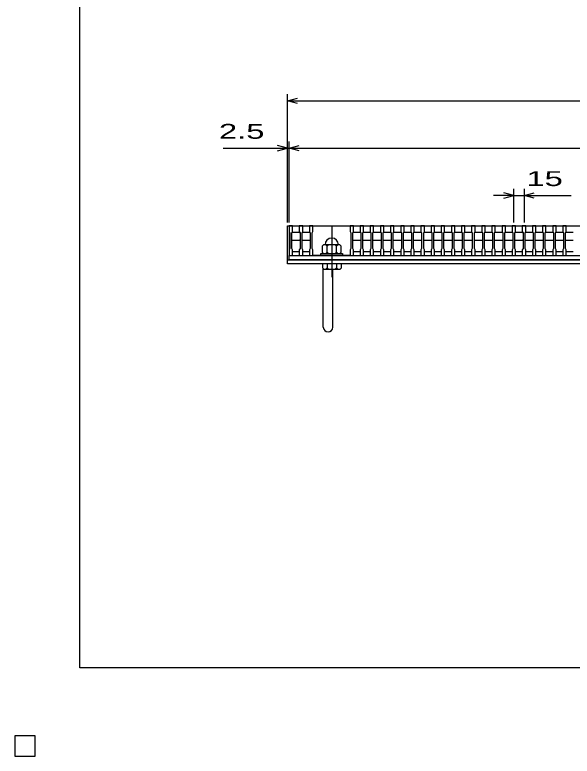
# Model space of a CAD drawing. Units: millimetres, scale not verified. Extents: x -1820 to 1736, y -1282 to 1048.
# Drawn here: x -1820 to -995, y -1282 to -185 of the extents above; entities that cross this region are included whole.
import ezdxf
from ezdxf.enums import TextEntityAlignment as Align

# ---------------------------------------------------------------- set-up
doc = ezdxf.new("R2010")
doc.units = ezdxf.units.MM
doc.header["$LTSCALE"] = 10
doc.linetypes.add('CHAIN', pattern=[18.5, 12, -1.5, 3.5, -1.5])
for name, color, linetype, lineweight in [('0_2', 150, 'Continuous', 25), ('16', 3, 'Continuous', 25), ('19', 6, 'Continuous', 25), ('22', 4, 'Continuous', 25)]:
    doc.layers.add(name, color=color, linetype=linetype, lineweight=lineweight)
doc.styles.add('ベクトル', font='')
doc.styles.get('ベクトル').set_extended_font_data('ベクトル')

msp = doc.modelspace()

# ---------------------------------------------------------------- linework, layer by layer
at = {"layer": '0_2'}
for p, q in [((-1724, -1151.5), (-1724, 1048.5)), ((1736, -1151.5), (-1724, -1151.5))]:
    msp.add_line(p, q, dxfattribs=at)
at = {"layer": '16'}
for p, q in [((-1414, -497.5), (-1414, -496.8)), ((-1414, -496.8), (-1409, -496.8)), ((-1414, -497.5), (-1414, -506)), ((-1409, -497.5), (-1414, -497.5)), ((-1414, -497.5), (-1414, -535.5)), ((-1414, -497.5), (-419, -497.5)), ((-1409, -496.8), (-1409, -497.5)), ((-1409, -506), (-1409, -497.5)), ((-1399, -497.5), (-1399, -496.8)), ((-1399, -496.8), (-1394, -496.8)), ((-1399, -497.5), (-1399, -506)), ((-1394, -497.5), (-1399, -497.5)), ((-1394, -496.8), (-1394, -497.5)), ((-1394, -506), (-1394, -497.5)), ((-1384, -497.5), (-1384, -496.8)), ((-1384, -496.8), (-1379, -496.8)), ((-1384, -497.5), (-1384, -506)), ((-1379, -497.5), (-1384, -497.5)), ((-1380, -497.5), (-1325, -497.5)), ((-1379, -496.8), (-1379, -497.5)), ((-1379, -506), (-1379, -497.5)), ((-1324, -497.5), (-1324, -496.8)), ((-1324, -496.8), (-1319, -496.8)), ((-1324, -497.5), (-1324, -506)), ((-1319, -497.5), (-1324, -497.5)), ((-1319, -496.8), (-1319, -497.5)), ((-1319, -506), (-1319, -497.5)), ((-1309, -497.5), (-1309, -496.8)), ((-1309, -496.8), (-1304, -496.8)), ((-1309, -497.5), (-1309, -506)), ((-1304, -497.5), (-1309, -497.5)), ((-1304, -496.8), (-1304, -497.5)), ((-1304, -506), (-1304, -497.5)), ((-1294, -497.5), (-1294, -496.8)), ((-1294, -496.8), (-1289, -496.8)), ((-1294, -497.5), (-1294, -506)), ((-1289, -497.5), (-1294, -497.5)), ((-1289, -496.8), (-1289, -497.5)), ((-1289, -506), (-1289, -497.5)), ((-1279, -497.5), (-1279, -496.8)), ((-1279, -496.8), (-1274, -496.8)), ((-1279, -497.5), (-1279, -506)), ((-1274, -497.5), (-1279, -497.5)), ((-1274, -496.8), (-1274, -497.5)), ((-1274, -506), (-1274, -497.5)), ((-1264, -497.5), (-1264, -496.8)), ((-1264, -496.8), (-1259, -496.8)), ((-1264, -497.5), (-1264, -506)), ((-1259, -497.5), (-1264, -497.5)), ((-1259, -496.8), (-1259, -497.5)), ((-1259, -506), (-1259, -497.5)), ((-1249, -497.5), (-1249, -496.8)), ((-1249, -496.8), (-1244, -496.8)), ((-1249, -497.5), (-1249, -506)), ((-1244, -497.5), (-1249, -497.5)), ((-1244, -496.8), (-1244, -497.5)), ((-1244, -506), (-1244, -497.5)), ((-1234, -497.5), (-1234, -496.8)), ((-1234, -496.8), (-1229, -496.8)), ((-1234, -497.5), (-1234, -506)), ((-1229, -497.5), (-1234, -497.5)), ((-1229, -496.8), (-1229, -497.5)), ((-1229, -506), (-1229, -497.5)), ((-1219, -497.5), (-1219, -496.8)), ((-1219, -496.8), (-1214, -496.8)), ((-1219, -497.5), (-1219, -506)), ((-1214, -497.5), (-1219, -497.5)), ((-1214, -496.8), (-1214, -497.5)), ((-1214, -506), (-1214, -497.5)), ((-1204, -497.5), (-1204, -496.8)), ((-1204, -496.8), (-1199, -496.8)), ((-1204, -497.5), (-1204, -506)), ((-1199, -497.5), (-1204, -497.5)), ((-1199, -496.8), (-1199, -497.5)), ((-1199, -506), (-1199, -497.5)), ((-1189, -497.5), (-1189, -496.8)), ((-1189, -496.8), (-1184, -496.8)), ((-1189, -497.5), (-1189, -506)), ((-1184, -497.5), (-1189, -497.5)), ((-1184, -496.8), (-1184, -497.5)), ((-1184, -506), (-1184, -497.5)), ((-1174, -497.5), (-1174, -496.8)), ((-1174, -496.8), (-1169, -496.8)), ((-1174, -497.5), (-1174, -506)), ((-1169, -497.5), (-1174, -497.5)), ((-1169, -496.8), (-1169, -497.5)), ((-1169, -506), (-1169, -497.5)), ((-1159, -497.5), (-1159, -496.8)), ((-1159, -496.8), (-1154, -496.8)), ((-1159, -497.5), (-1159, -506)), ((-1154, -497.5), (-1159, -497.5)), ((-1154, -496.8), (-1154, -497.5)), ((-1154, -506), (-1154, -497.5)), ((-1144, -497.5), (-1144, -496.8)), ((-1144, -496.8), (-1139, -496.8)), ((-1144, -497.5), (-1144, -506)), ((-1139, -497.5), (-1144, -497.5)), ((-1139, -496.8), (-1139, -497.5)), ((-1139, -506), (-1139, -497.5)), ((-1129, -497.5), (-1129, -496.8)), ((-1129, -496.8), (-1124, -496.8)), ((-1129, -497.5), (-1129, -506)), ((-1124, -497.5), (-1129, -497.5)), ((-1124, -496.8), (-1124, -497.5)), ((-1124, -506), (-1124, -497.5)), ((-1114, -497.5), (-1114, -496.8)), ((-1114, -496.8), (-1109, -496.8)), ((-1114, -497.5), (-1114, -506)), ((-1109, -497.5), (-1114, -497.5)), ((-1109, -496.8), (-1109, -497.5)), ((-1109, -506), (-1109, -497.5)), ((-1099, -497.5), (-1099, -496.8)), ((-1099, -496.8), (-1094, -496.8)), ((-1099, -497.5), (-1099, -506)), ((-1094, -497.5), (-1099, -497.5)), ((-1094, -496.8), (-1094, -497.5)), ((-1094, -506), (-1094, -497.5)), ((-1084, -497.5), (-1084, -496.8)), ((-1084, -496.8), (-1079, -496.8)), ((-1084, -497.5), (-1084, -506)), ((-1079, -497.5), (-1084, -497.5)), ((-1079, -496.8), (-1079, -497.5)), ((-1079, -506), (-1079, -497.5)), ((-1069, -497.5), (-1069, -496.8)), ((-1069, -496.8), (-1064, -496.8)), ((-1069, -497.5), (-1069, -506)), ((-1064, -497.5), (-1069, -497.5)), ((-1064, -496.8), (-1064, -497.5)), ((-1064, -506), (-1064, -497.5)), ((-1054, -497.5), (-1054, -496.8)), ((-1054, -496.8), (-1049, -496.8)), ((-1054, -497.5), (-1054, -506)), ((-1049, -497.5), (-1054, -497.5)), ((-1049, -496.8), (-1049, -497.5)), ((-1049, -506), (-1049, -497.5)), ((-1039, -497.5), (-1039, -496.8)), ((-1039, -496.8), (-1034, -496.8)), ((-1039, -497.5), (-1039, -506)), ((-1034, -497.5), (-1039, -497.5)), ((-1034, -496.8), (-1034, -497.5)), ((-1034, -506), (-1034, -497.5)), ((-1024, -497.5), (-1024, -496.8)), ((-1024, -496.8), (-1019, -496.8)), ((-1024, -497.5), (-1024, -506)), ((-1019, -497.5), (-1024, -497.5)), ((-1019, -496.8), (-1019, -497.5)), ((-1019, -506), (-1019, -497.5)), ((-1009, -497.5), (-1009, -496.8)), ((-1009, -496.8), (-1004, -496.8)), ((-1009, -497.5), (-1009, -506)), ((-1004, -497.5), (-1009, -497.5)), ((-1004, -496.8), (-1004, -497.5)), ((-1004, -506), (-1004, -497.5)), ((-1414, -506), (-1413, -508)), ((-1413, -508), (-1413, -531)), ((-1410, -508), (-1409, -506)), ((-1410, -508), (-1409, -507)), ((-1410, -531), (-1410, -508)), ((-1409, -507), (-1399, -507)), ((-1399, -506), (-1398, -508)), ((-1399, -507), (-1398, -508)), ((-1398, -508), (-1398, -531)), ((-1395, -508), (-1394, -506)), ((-1395, -508), (-1394, -507)), ((-1395, -531), (-1395, -508)), ((-1394, -507), (-1384, -507)), ((-1384, -506), (-1383, -508)), ((-1384, -507), (-1383, -508)), ((-1383, -508), (-1383, -531)), ((-1380, -508), (-1379, -506)), ((-1380, -531), (-1380, -508)), ((-1324, -506), (-1323, -508)), ((-1323, -508), (-1323, -531)), ((-1320, -508), (-1319, -506)), ((-1320, -508), (-1319, -507)), ((-1320, -531), (-1320, -508)), ((-1319, -507), (-1309, -507)), ((-1309, -506), (-1308, -508)), ((-1309, -507), (-1308, -508)), ((-1308, -508), (-1308, -531)), ((-1305, -508), (-1304, -506)), ((-1305, -508), (-1304, -507)), ((-1305, -531), (-1305, -508)), ((-1304, -507), (-1294, -507)), ((-1294, -506), (-1293, -508)), ((-1294, -507), (-1293, -508)), ((-1293, -508), (-1293, -531)), ((-1290, -508), (-1289, -506)), ((-1290, -508), (-1289, -507)), ((-1290, -531), (-1290, -508)), ((-1289, -507), (-1279, -507)), ((-1279, -506), (-1278, -508)), ((-1279, -507), (-1278, -508)), ((-1278, -508), (-1278, -531)), ((-1275, -508), (-1274, -506)), ((-1275, -508), (-1274, -507)), ((-1275, -531), (-1275, -508)), ((-1274, -507), (-1264, -507)), ((-1264, -506), (-1263, -508)), ((-1264, -507), (-1263, -508)), ((-1263, -508), (-1263, -531)), ((-1260, -508), (-1259, -506)), ((-1260, -508), (-1259, -507)), ((-1260, -531), (-1260, -508)), ((-1259, -507), (-1249, -507)), ((-1249, -506), (-1248, -508)), ((-1249, -507), (-1248, -508)), ((-1248, -508), (-1248, -531)), ((-1245, -508), (-1244, -506)), ((-1245, -508), (-1244, -507)), ((-1245, -531), (-1245, -508)), ((-1244, -507), (-1234, -507)), ((-1234, -506), (-1233, -508)), ((-1234, -507), (-1233, -508)), ((-1233, -508), (-1233, -531)), ((-1230, -508), (-1229, -506)), ((-1230, -508), (-1229, -507)), ((-1230, -531), (-1230, -508)), ((-1229, -507), (-1219, -507)), ((-1219, -506), (-1218, -508)), ((-1219, -507), (-1218, -508)), ((-1218, -508), (-1218, -531)), ((-1215, -508), (-1214, -506)), ((-1215, -508), (-1214, -507)), ((-1215, -531), (-1215, -508)), ((-1214, -507), (-1204, -507)), ((-1204, -506), (-1203, -508)), ((-1204, -507), (-1203, -508)), ((-1203, -508), (-1203, -531)), ((-1200, -508), (-1199, -506)), ((-1200, -508), (-1199, -507)), ((-1200, -531), (-1200, -508)), ((-1199, -507), (-1189, -507)), ((-1189, -506), (-1188, -508)), ((-1189, -507), (-1188, -508)), ((-1188, -508), (-1188, -531)), ((-1185, -508), (-1184, -506)), ((-1185, -508), (-1184, -507)), ((-1185, -531), (-1185, -508)), ((-1184, -507), (-1174, -507)), ((-1174, -506), (-1173, -508)), ((-1174, -507), (-1173, -508)), ((-1173, -508), (-1173, -531)), ((-1170, -508), (-1169, -506)), ((-1170, -508), (-1169, -507)), ((-1170, -531), (-1170, -508)), ((-1169, -507), (-1159, -507)), ((-1159, -506), (-1158, -508)), ((-1159, -507), (-1158, -508)), ((-1158, -508), (-1158, -531)), ((-1155, -508), (-1154, -506)), ((-1155, -508), (-1154, -507)), ((-1155, -531), (-1155, -508)), ((-1154, -507), (-1144, -507)), ((-1144, -506), (-1143, -508)), ((-1144, -507), (-1143, -508)), ((-1143, -508), (-1143, -531)), ((-1140, -508), (-1139, -506)), ((-1140, -508), (-1139, -507)), ((-1140, -531), (-1140, -508)), ((-1139, -507), (-1129, -507)), ((-1129, -506), (-1128, -508)), ((-1129, -507), (-1128, -508)), ((-1128, -508), (-1128, -531)), ((-1125, -508), (-1124, -506)), ((-1125, -508), (-1124, -507)), ((-1125, -531), (-1125, -508)), ((-1124, -507), (-1114, -507)), ((-1114, -506), (-1113, -508)), ((-1114, -507), (-1113, -508)), ((-1113, -508), (-1113, -531)), ((-1110, -508), (-1109, -506)), ((-1110, -508), (-1109, -507)), ((-1110, -531), (-1110, -508)), ((-1109, -507), (-1099, -507)), ((-1099, -506), (-1098, -508)), ((-1099, -507), (-1098, -508)), ((-1098, -508), (-1098, -531)), ((-1095, -508), (-1094, -506)), ((-1095, -508), (-1094, -507)), ((-1095, -531), (-1095, -508)), ((-1094, -507), (-1084, -507)), ((-1084, -506), (-1083, -508)), ((-1084, -507), (-1083, -508)), ((-1083, -508), (-1083, -531)), ((-1080, -508), (-1079, -506)), ((-1080, -508), (-1079, -507)), ((-1080, -531), (-1080, -508)), ((-1079, -507), (-1069, -507)), ((-1069, -506), (-1068, -508)), ((-1069, -507), (-1068, -508)), ((-1068, -508), (-1068, -531)), ((-1065, -508), (-1064, -506)), ((-1065, -508), (-1064, -507)), ((-1065, -531), (-1065, -508)), ((-1064, -507), (-1054, -507)), ((-1054, -506), (-1053, -508)), ((-1054, -507), (-1053, -508)), ((-1053, -508), (-1053, -531)), ((-1050, -508), (-1049, -506)), ((-1050, -508), (-1049, -507)), ((-1050, -531), (-1050, -508)), ((-1049, -507), (-1039, -507)), ((-1039, -506), (-1038, -508)), ((-1039, -507), (-1038, -508)), ((-1038, -508), (-1038, -531)), ((-1035, -508), (-1034, -506)), ((-1035, -508), (-1034, -507)), ((-1035, -531), (-1035, -508)), ((-1034, -507), (-1024, -507)), ((-1024, -506), (-1023, -508)), ((-1024, -507), (-1023, -508)), ((-1023, -508), (-1023, -531)), ((-1020, -508), (-1019, -506)), ((-1020, -508), (-1019, -507)), ((-1020, -531), (-1020, -508)), ((-1019, -507), (-1009, -507)), ((-1009, -506), (-1008, -508)), ((-1009, -507), (-1008, -508)), ((-1008, -508), (-1008, -531)), ((-1005, -508), (-1004, -506)), ((-1005, -508), (-1004, -507)), ((-1005, -531), (-1005, -508)), ((-1004, -507), (-994, -507)), ((-1409, -519), (-1410, -518)), ((-1399, -519), (-1409, -519)), ((-1398, -518), (-1399, -519)), ((-1394, -519), (-1395, -518)), ((-1384, -519), (-1394, -519)), ((-1383, -518), (-1384, -519)), ((-1363, -525.5), (-1365, -527.5)), ((-1339, -525.5), (-1363, -525.5)), ((-1358, -527.5), (-1360, -525.5)), ((-1356, -525.5), (-1358, -527.5)), ((-1344, -527.5), (-1346, -525.5)), ((-1342, -525.5), (-1344, -527.5)), ((-1337, -527.5), (-1339, -525.5)), ((-1319, -519), (-1320, -518)), ((-1309, -519), (-1319, -519)), ((-1308, -518), (-1309, -519)), ((-1304, -519), (-1305, -518)), ((-1294, -519), (-1304, -519)), ((-1293, -518), (-1294, -519)), ((-1289, -519), (-1290, -518)), ((-1279, -519), (-1289, -519)), ((-1278, -518), (-1279, -519)), ((-1274, -519), (-1275, -518)), ((-1264, -519), (-1274, -519)), ((-1263, -518), (-1264, -519)), ((-1259, -519), (-1260, -518)), ((-1249, -519), (-1259, -519)), ((-1248, -518), (-1249, -519)), ((-1244, -519), (-1245, -518)), ((-1234, -519), (-1244, -519)), ((-1233, -518), (-1234, -519)), ((-1229, -519), (-1230, -518)), ((-1219, -519), (-1229, -519)), ((-1218, -518), (-1219, -519)), ((-1214, -519), (-1215, -518)), ((-1204, -519), (-1214, -519)), ((-1203, -518), (-1204, -519)), ((-1199, -519), (-1200, -518)), ((-1189, -519), (-1199, -519)), ((-1188, -518), (-1189, -519)), ((-1184, -519), (-1185, -518)), ((-1174, -519), (-1184, -519)), ((-1173, -518), (-1174, -519)), ((-1169, -519), (-1170, -518)), ((-1159, -519), (-1169, -519)), ((-1158, -518), (-1159, -519)), ((-1154, -519), (-1155, -518)), ((-1144, -519), (-1154, -519)), ((-1143, -518), (-1144, -519)), ((-1139, -519), (-1140, -518)), ((-1129, -519), (-1139, -519)), ((-1128, -518), (-1129, -519)), ((-1124, -519), (-1125, -518)), ((-1114, -519), (-1124, -519)), ((-1113, -518), (-1114, -519)), ((-1109, -519), (-1110, -518)), ((-1099, -519), (-1109, -519)), ((-1098, -518), (-1099, -519)), ((-1094, -519), (-1095, -518)), ((-1084, -519), (-1094, -519)), ((-1083, -518), (-1084, -519)), ((-1079, -519), (-1080, -518)), ((-1069, -519), (-1079, -519)), ((-1068, -518), (-1069, -519)), ((-1064, -519), (-1065, -518)), ((-1054, -519), (-1064, -519)), ((-1053, -518), (-1054, -519)), ((-1049, -519), (-1050, -518)), ((-1039, -519), (-1049, -519)), ((-1038, -518), (-1039, -519)), ((-1034, -519), (-1035, -518)), ((-1024, -519), (-1034, -519)), ((-1023, -518), (-1024, -519)), ((-1019, -519), (-1020, -518)), ((-1009, -519), (-1019, -519)), ((-1008, -518), (-1009, -519)), ((-1004, -519), (-1005, -518)), ((-994, -519), (-1004, -519)), ((-1413, -531), (-1414, -533)), ((-1414, -533), (-1414, -541.5)), ((-1409, -533), (-1410, -531)), ((-1409, -541.5), (-1409, -533)), ((-1409, -535.5), (-1399, -535.5)), ((-1398, -531), (-1399, -533)), ((-1399, -533), (-1399, -541.5)), ((-1394, -533), (-1395, -531)), ((-1394, -541.5), (-1394, -533)), ((-1394, -535.5), (-1384, -535.5)), ((-1383, -531), (-1384, -533)), ((-1384, -533), (-1384, -541.5)), ((-1379, -533), (-1380, -531)), ((-1379, -541.5), (-1379, -533)), ((-1365, -527.5), (-1365, -536.5)), ((-1365, -536.5), (-1363, -538.5)), ((-1360, -538.5), (-1358, -536.5)), ((-1358, -536.5), (-1358, -527.5)), ((-1358, -536.5), (-1356, -538.5)), ((-1346, -538.5), (-1344, -536.5)), ((-1344, -536.5), (-1344, -527.5)), ((-1344, -536.5), (-1342, -538.5)), ((-1339, -538.5), (-1337, -536.5)), ((-1337, -536.5), (-1337, -527.5)), ((-1323, -531), (-1324, -533)), ((-1324, -533), (-1324, -541.5)), ((-1319, -533), (-1320, -531)), ((-1319, -541.5), (-1319, -533)), ((-1319, -535.5), (-1309, -535.5)), ((-1308, -531), (-1309, -533)), ((-1309, -533), (-1309, -541.5)), ((-1304, -533), (-1305, -531)), ((-1304, -541.5), (-1304, -533)), ((-1304, -535.5), (-1294, -535.5)), ((-1293, -531), (-1294, -533)), ((-1294, -533), (-1294, -541.5)), ((-1289, -533), (-1290, -531)), ((-1289, -541.5), (-1289, -533)), ((-1289, -535.5), (-1279, -535.5)), ((-1278, -531), (-1279, -533)), ((-1279, -533), (-1279, -541.5)), ((-1274, -533), (-1275, -531)), ((-1274, -541.5), (-1274, -533)), ((-1274, -535.5), (-1264, -535.5)), ((-1263, -531), (-1264, -533)), ((-1264, -533), (-1264, -541.5)), ((-1259, -533), (-1260, -531)), ((-1259, -541.5), (-1259, -533)), ((-1259, -535.5), (-1249, -535.5)), ((-1248, -531), (-1249, -533)), ((-1249, -533), (-1249, -541.5)), ((-1244, -533), (-1245, -531)), ((-1244, -541.5), (-1244, -533)), ((-1244, -535.5), (-1234, -535.5)), ((-1233, -531), (-1234, -533)), ((-1234, -533), (-1234, -541.5)), ((-1229, -533), (-1230, -531)), ((-1229, -541.5), (-1229, -533)), ((-1229, -535.5), (-1219, -535.5)), ((-1218, -531), (-1219, -533)), ((-1219, -533), (-1219, -541.5)), ((-1214, -533), (-1215, -531)), ((-1214, -541.5), (-1214, -533)), ((-1214, -535.5), (-1204, -535.5)), ((-1203, -531), (-1204, -533)), ((-1204, -533), (-1204, -541.5)), ((-1199, -533), (-1200, -531)), ((-1199, -541.5), (-1199, -533)), ((-1199, -535.5), (-1189, -535.5)), ((-1188, -531), (-1189, -533)), ((-1189, -533), (-1189, -541.5)), ((-1184, -533), (-1185, -531)), ((-1184, -541.5), (-1184, -533)), ((-1184, -535.5), (-1174, -535.5)), ((-1173, -531), (-1174, -533)), ((-1174, -533), (-1174, -541.5)), ((-1169, -533), (-1170, -531)), ((-1169, -541.5), (-1169, -533)), ((-1169, -535.5), (-1159, -535.5)), ((-1158, -531), (-1159, -533)), ((-1159, -533), (-1159, -541.5)), ((-1154, -533), (-1155, -531)), ((-1154, -541.5), (-1154, -533)), ((-1154, -535.5), (-1144, -535.5)), ((-1143, -531), (-1144, -533)), ((-1144, -533), (-1144, -541.5)), ((-1139, -533), (-1140, -531)), ((-1139, -541.5), (-1139, -533)), ((-1139, -535.5), (-1129, -535.5)), ((-1128, -531), (-1129, -533)), ((-1129, -533), (-1129, -541.5)), ((-1124, -533), (-1125, -531)), ((-1124, -541.5), (-1124, -533)), ((-1124, -535.5), (-1114, -535.5)), ((-1113, -531), (-1114, -533)), ((-1114, -533), (-1114, -541.5)), ((-1109, -533), (-1110, -531)), ((-1109, -541.5), (-1109, -533)), ((-1109, -535.5), (-1099, -535.5)), ((-1098, -531), (-1099, -533)), ((-1099, -533), (-1099, -541.5)), ((-1094, -533), (-1095, -531)), ((-1094, -541.5), (-1094, -533)), ((-1094, -535.5), (-1084, -535.5)), ((-1083, -531), (-1084, -533)), ((-1084, -533), (-1084, -541.5)), ((-1079, -533), (-1080, -531)), ((-1079, -541.5), (-1079, -533)), ((-1079, -535.5), (-1069, -535.5)), ((-1068, -531), (-1069, -533)), ((-1069, -533), (-1069, -541.5)), ((-1064, -533), (-1065, -531)), ((-1064, -541.5), (-1064, -533)), ((-1064, -535.5), (-1054, -535.5)), ((-1053, -531), (-1054, -533)), ((-1054, -533), (-1054, -541.5)), ((-1049, -533), (-1050, -531)), ((-1049, -541.5), (-1049, -533)), ((-1049, -535.5), (-1039, -535.5)), ((-1038, -531), (-1039, -533)), ((-1039, -533), (-1039, -541.5)), ((-1034, -533), (-1035, -531)), ((-1034, -541.5), (-1034, -533)), ((-1034, -535.5), (-1024, -535.5)), ((-1023, -531), (-1024, -533)), ((-1024, -533), (-1024, -541.5)), ((-1019, -533), (-1020, -531)), ((-1019, -541.5), (-1019, -533)), ((-1019, -535.5), (-1009, -535.5)), ((-1008, -531), (-1009, -533)), ((-1009, -533), (-1009, -541.5)), ((-1004, -533), (-1005, -531)), ((-1004, -541.5), (-1004, -533)), ((-1004, -535.5), (-994, -535.5)), ((-1414, -541.5), (-1409, -541.5)), ((-1414, -541.5), (-419, -541.5)), ((-1414, -547.5), (-1414, -541.5)), ((-419, -547.5), (-1414, -547.5)), ((-1399, -541.5), (-1394, -541.5)), ((-1384, -541.5), (-1379, -541.5)), ((-1325, -541.5), (-1380, -541.5)), ((-1367, -541.5), (-1367, -538.5)), ((-1367, -538.5), (-1335, -538.5)), ((-1335, -538.5), (-1335, -541.5)), ((-1324, -541.5), (-1319, -541.5)), ((-1309, -541.5), (-1304, -541.5)), ((-1294, -541.5), (-1289, -541.5)), ((-1279, -541.5), (-1274, -541.5)), ((-1264, -541.5), (-1259, -541.5)), ((-1249, -541.5), (-1244, -541.5)), ((-1234, -541.5), (-1229, -541.5)), ((-1219, -541.5), (-1214, -541.5)), ((-1204, -541.5), (-1199, -541.5)), ((-1189, -541.5), (-1184, -541.5)), ((-1174, -541.5), (-1169, -541.5)), ((-1159, -541.5), (-1154, -541.5)), ((-1144, -541.5), (-1139, -541.5)), ((-1129, -541.5), (-1124, -541.5)), ((-1114, -541.5), (-1109, -541.5)), ((-1099, -541.5), (-1094, -541.5)), ((-1084, -541.5), (-1079, -541.5)), ((-1069, -541.5), (-1064, -541.5)), ((-1054, -541.5), (-1049, -541.5)), ((-1039, -541.5), (-1034, -541.5)), ((-1024, -541.5), (-1019, -541.5)), ((-1009, -541.5), (-1004, -541.5)), ((-1790, -1252.5), (-1820, -1252.5)), ((-1820, -1252.5), (-1820, -1282.5)), ((-1790, -1252.5), (-1820, -1252.5)), ((-1820, -1252.5), (-1820, -1282.5)), ((-1790, -1252.5), (-1820, -1252.5)), ((-1820, -1252.5), (-1820, -1282.5)), ((-1790, -1252.5), (-1820, -1252.5)), ((-1820, -1252.5), (-1820, -1282.5)), ((-1790, -1252.5), (-1820, -1252.5)), ((-1820, -1252.5), (-1820, -1282.5)), ((-1790, -1282.5), (-1790, -1252.5)), ((-1790, -1282.5), (-1790, -1252.5)), ((-1790, -1282.5), (-1790, -1252.5)), ((-1790, -1282.5), (-1790, -1252.5)), ((-1790, -1282.5), (-1790, -1252.5)), ((-1820, -1282.5), (-1790, -1282.5)), ((-1820, -1282.5), (-1790, -1282.5)), ((-1820, -1282.5), (-1790, -1282.5)), ((-1820, -1282.5), (-1790, -1282.5)), ((-1820, -1282.5), (-1790, -1282.5))]:
    msp.add_line(p, q, dxfattribs=at)
at = {"layer": '16', "linetype": 'CHAIN'}
msp.add_line((-1351, -498.5), (-1351, -573.5), dxfattribs=at)
at = {"layer": '16'}
msp.add_arc((-1351, -525.5), 10, 0, 180, dxfattribs=at)
at = {"layer": '19'}
for p, q in [((-1416.5, -547.5), (-1416.5, -497.5)), ((-1416.5, -497.5), (-1414, -497.5)), ((-1416.5, -547.5), (-416.5, -547.5)), ((-1416.5, -553.5), (-1416.5, -547.5)), ((-416.5, -553.5), (-1416.5, -553.5)), ((-1364.8, -553.5), (-1364.8, -559.5)), ((-1364.8, -559.5), (-1362.8, -561.5)), ((-1357.8, -559.5), (-1359.8, -561.5)), ((-1357.8, -553.5), (-1357.8, -559.5)), ((-1355.8, -561.5), (-1357.8, -559.5)), ((-1343.8, -559.5), (-1345.8, -561.5)), ((-1343.8, -553.5), (-1343.8, -559.5)), ((-1341.8, -561.5), (-1343.8, -559.5)), ((-1338.8, -561.5), (-1336.8, -559.5)), ((-1336.8, -559.5), (-1336.8, -553.5)), ((-1363.5, -647.5), (-1363.5, -561.5)), ((-1362.8, -561.5), (-1338.8, -561.5)), ((-1349.5, -647.5), (-1349.5, -561.5))]:
    msp.add_line(p, q, dxfattribs=at)
msp.add_arc((-1356.5, -647.5), 7, 180, 0, dxfattribs=at)
at = {"layer": '22'}
for p, q in [((-1416.5, -492.5), (-1416.5, -302.5)), ((-1416.5, -312.5), (-1401.5, -308.5)), ((-1401.5, -316.5), (-1416.5, -312.5)), ((-1416.5, -312.5), (-416.5, -312.5)), ((-1416.5, -492.5), (-1416.5, -372.5)), ((-1414, -492.5), (-1414, -372.5)), ((-1511.5, -382.5), (-1416.5, -382.5)), ((-1416.5, -382.5), (-1431.5, -378.5)), ((-1431.5, -386.5), (-1416.5, -382.5)), ((-1416.5, -382.5), (-1414, -382.5)), ((-1414, -382.5), (-1399, -378.5)), ((-1399, -386.5), (-1414, -382.5)), ((-1414, -382.5), (-419, -382.5)), ((-1081.5, -452.5), (-1096.5, -448.5)), ((-1081.5, -492.5), (-1081.5, -442.5)), ((-1066.5, -442.5), (-1066.5, -492.5)), ((-1066.5, -452.5), (-1051.5, -448.5)), ((-1081.5, -452.5), (-1111.5, -452.5)), ((-1096.5, -456.5), (-1081.5, -452.5)), ((-1081.5, -452.5), (-1066.5, -452.5)), ((-1051.5, -456.5), (-1066.5, -452.5)), ((-1066.5, -452.5), (-996.5, -452.5))]:
    msp.add_line(p, q, dxfattribs=at)
at = {"layer": '22', "color": 2}
for p, q in [((-1790, -1252.5), (-1820, -1252.5)), ((-1820, -1252.5), (-1820, -1282.5)), ((-1790, -1252.5), (-1820, -1252.5)), ((-1820, -1252.5), (-1820, -1282.5)), ((-1790, -1252.5), (-1820, -1252.5)), ((-1820, -1252.5), (-1820, -1282.5)), ((-1790, -1282.5), (-1790, -1252.5)), ((-1790, -1282.5), (-1790, -1252.5)), ((-1790, -1282.5), (-1790, -1252.5)), ((-1820, -1282.5), (-1790, -1282.5)), ((-1820, -1282.5), (-1790, -1282.5)), ((-1820, -1282.5), (-1790, -1282.5))]:
    msp.add_line(p, q, dxfattribs=at)

# ---------------------------------------------------------------- texts
at = {"layer": '22', "color": 2, "style": 'ベクトル', "width": 1.65}
for s, p in [(' 2.5 ', (-1531.5, -357.5)), (' 15 ', (-1076.5, -427.5))]:
    msp.add_text(s, height=21.99, dxfattribs=at).set_placement(p, align=Align.MIDDLE_LEFT)

doc.saveas('drawing.dxf')
